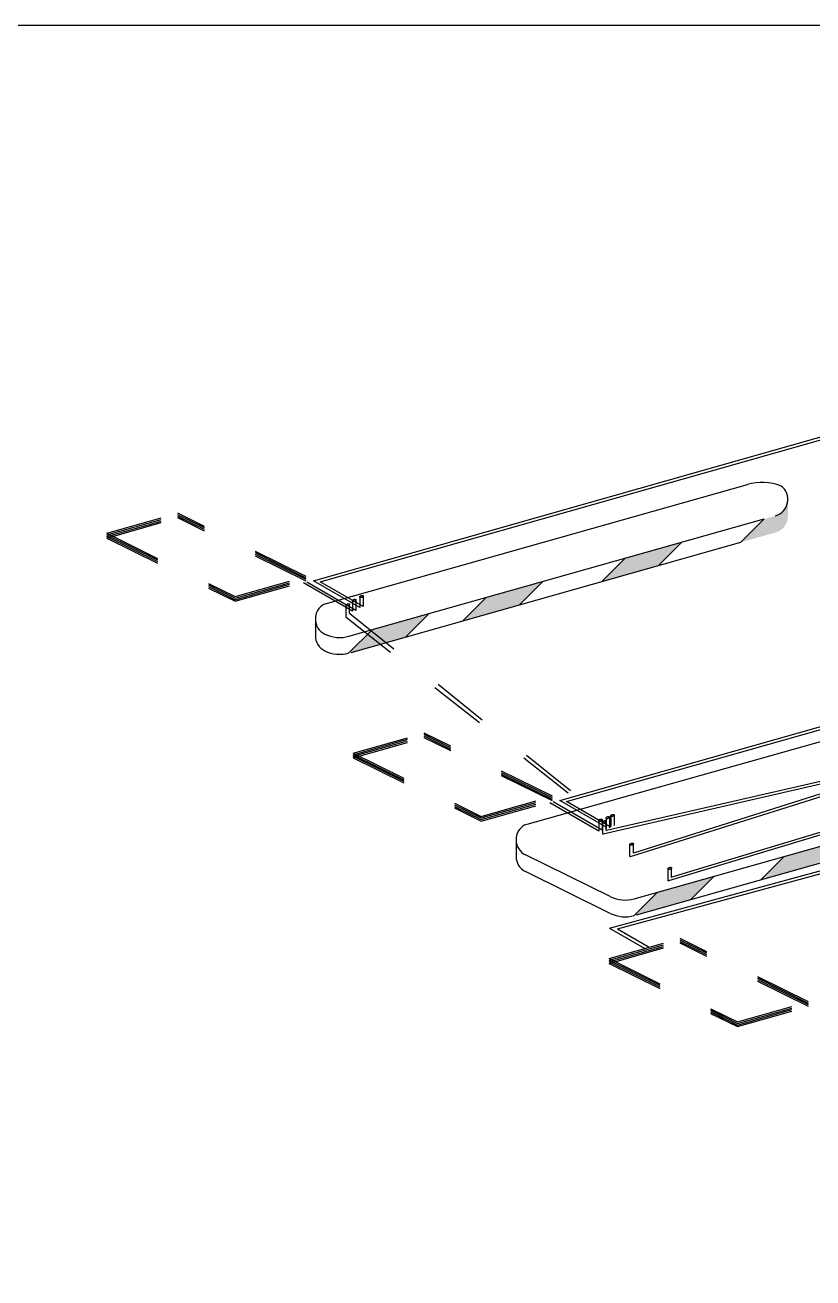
# Model space of a CAD drawing. Header units: millimetres. Extents: x 29838256 to 30236675, y -914750 to -833241.
# Drawn here: x 29951696 to 29960045, y -904691 to -891411 of the extents above; entities that cross this region are included whole.
import ezdxf

# ---------------------------------------------------------------- set-up
doc = ezdxf.new("R2010")
doc.units = ezdxf.units.MM
doc.header["$LTSCALE"] = 600
doc.header["$MEASUREMENT"] = 0
doc.linetypes.add('HIDDEN', pattern=[2, 1, -1])
doc.layers.get('0').update_dxf_attribs({"linetype": 'CONTINUOUS'})
doc.layers.add('e-con', color=1, linetype='CONTINUOUS')

msp = doc.modelspace()

# ---------------------------------------------------------------- hatches: boundary and pattern name
h = msp.add_hatch(color=2)
edge = h.paths.add_edge_path()
edge.add_line((29959503.11996641, -896671.993069437), (29959683.20191958, -896776.2515255538))
edge.add_ellipse((29959600.80793369, -896617.7128374998), major_axis=(0.06044146444797986, 178.6708730369778), ratio=0.9999999997421204, start_angle=207.4806888491182, end_angle=270.0193822341037)
edge.add_line((29959779.4788169, -896617.7128374998), (29959779.4788169, -896440.3531220489))
edge.add_ellipse((29959600.80793369, -896440.3531220484), major_axis=(-0.08552135297987604, 178.6708627926459), ratio=0.999999999742388, start_angle=195.7458674494336, end_angle=269.9725752026272, ccw=False)
edge.add_line((29959649.37634198, -896612.2961191128), (29959528.74139475, -896646.3716410876))
edge.add_line((29959528.74139475, -896646.3716410878), (29959503.11996641, -896671.9930694369))
edge = h.paths.add_edge_path()
edge.add_line((29959638.31726649, -896792.7796703906), (29959649.37634198, -896789.655834564))
edge.add_ellipse((29959600.80793369, -896617.7128374998), major_axis=(1.253971640086254, 178.6664828111126), ratio=0.9999999997455773, start_angle=196.1754163710423, end_angle=207.8225695874941)
edge.add_line((29959683.08883493, -896776.3102454619), (29959503.0413127, -896672.0717231433))
edge.add_line((29959503.0413127, -896672.0717231431), (29959476.19440469, -896698.918631157))
edge.add_line((29959476.19440469, -896698.918631157), (29959638.31726649, -896792.7796703905))
h.paths.add_polyline_path([(29959281.5611501, -896893.5518857609), (29959638.17309693, -896792.8203936897), (29959476.11575098, -896698.9972848635)])
for points in [[(29957808.40614818, -897309.671151302), (29958407.79945518, -897140.361674462), (29958654.97969984, -896893.1814297886), (29958055.58639283, -897062.4909066291)], [(29956335.25114626, -897725.7904168437), (29956934.64445326, -897556.4809400035), (29957181.82469792, -897309.3006953301), (29956582.43139091, -897478.6101721708)], [(29955127.15070829, -898066.9796637141), (29955726.54401529, -897897.6701868738), (29955973.72425994, -897650.4899422007), (29955374.33095294, -897819.7994190413)], [(29959493.15156571, -900471.7164352373), (29960092.54487271, -900302.406958397), (29960339.72511736, -900055.226713724), (29959740.33181036, -900224.5361905645)], [(29958152.48164221, -900850.4128949938), (29958751.87494921, -900681.1034181535), (29958999.05519386, -900433.9231734807), (29958399.66188686, -900603.2326503209)]]:
    msp.add_hatch(color=2).paths.add_polyline_path(points)

# ---------------------------------------------------------------- linework, layer by layer
at = {"color": 8, "ltscale": 0.5}
for p, q in [((29954752.34289678, -897300.5068882975, 1037.738433289904), (29962757.95093069, -895029.3991981042, 1037.738433289904)), ((29954824.93704763, -897312.5469817256, 1037.738433289904), (29962850.15991666, -895036.1074232821, 1037.738433289904)), ((29957362.33966173, -899630.4629357357, 1037.738433289904), (29965367.94769565, -897359.3552455424, 1037.738433289904)), ((29957434.93381258, -899642.5030291638, 1037.738433289904), (29965460.15668162, -897366.0634707203, 1037.738433289904)), ((29957888.09330081, -900983.9481936368), (29963871.16055313, -899357.5808982695)), ((29957975.41023152, -900991.9862181192), (29963943.75470398, -899369.6209916981))]:
    msp.add_line(p, q, dxfattribs=at)
at = {"color": 7}
for p, q in [((29954864.91268945, -897549.3725681833), (29959350.26701574, -896282.4031414727, -15.00835421450552)), ((29955126.93616362, -897889.6805502843), (29959528.74139475, -896646.3716410884)), ((29955150.4952147, -898060.3855857986), (29959281.5611501, -896893.5518857611)), ((29956991.92292633, -899889.938657606, -15.00835419304121), (29964155.21281268, -897866.4773490243, -15.00835421430156)), ((29958152.26709754, -900673.1137815643), (29965270.69728895, -898662.3844698528, -15.00835419294162)), ((29958175.82614863, -900843.8188170786), (29965023.51704429, -898909.5647145261, -15.00835419294162)), ((29957897.12097706, -900649.7370663597), (29956998.80028005, -900206.8699244838)), ((29957897.12097706, -900826.9304104501), (29956998.80028005, -900384.0632685742))]:
    msp.add_line(p, q, dxfattribs=at)
at = {"color": 8, "linetype": 'HIDDEN'}
for p, q in [((29952561.88835589, -896798.5901894175, 1067.755141676067), (29953315.53688257, -896585.7085367815, 1067.755141676067)), ((29952561.88835589, -896815.2262978402, 1067.755141676067), (29953315.53688257, -896602.3446452045, 1067.755141676067)), ((29952561.88835589, -896831.8624062634, 1067.755141676067), (29953315.53688257, -896618.9807536274, 1067.755141676067)), ((29952561.88835589, -896848.4985146868, 1067.755141676067), (29953315.53688257, -896635.6168620508, 1067.755141676067)), ((29952562.10286537, -896798.5901894175, 1067.755141676067), (29953315.75139205, -896585.7085367815, 1067.755141676067)), ((29952562.10286537, -896815.2262978402, 1067.755141676067), (29953315.75139205, -896602.3446452045, 1067.755141676067)), ((29952562.10286537, -896831.8624062634, 1067.755141676067), (29953315.75139205, -896618.9807536274, 1067.755141676067)), ((29952562.10286537, -896848.4985146868, 1067.755141676067), (29953315.75139205, -896635.6168620508, 1067.755141676067)), ((29954674.58048536, -897255.7095264702, 1067.755141676067), (29953315.53688257, -896585.7085367815, 1067.755141676067)), ((29954674.58048536, -897272.3456348935, 1067.755141676067), (29953315.53688257, -896602.3446452045, 1067.755141676067)), ((29954674.58048536, -897288.9817433159, 1067.755141676067), (29953315.53688257, -896618.9807536274, 1067.755141676067)), ((29954674.58048536, -897305.6178517397, 1067.755141676067), (29953315.53688257, -896635.6168620508, 1067.755141676067)), ((29954674.79499484, -897255.7095264702, 1067.755141676067), (29953315.75139205, -896585.7085367815, 1067.755141676067)), ((29954674.79499484, -897272.3456348935, 1067.755141676067), (29953315.75139205, -896602.3446452045, 1067.755141676067)), ((29954674.79499484, -897288.9817433159, 1067.755141676067), (29953315.75139205, -896618.9807536274, 1067.755141676067)), ((29954674.79499484, -897305.6178517397, 1067.755141676067), (29953315.75139205, -896635.6168620508, 1067.755141676067)), ((29952561.88835589, -896798.5901894175, 1067.755141676067), (29953920.93195868, -897468.5911791062, 1067.755141676067)), ((29952561.88835589, -896815.2262978402, 1067.755141676067), (29953920.93195868, -897485.2272875289, 1067.755141676067)), ((29952562.10286537, -896798.5901894175, 1067.755141676067), (29953921.14646816, -897468.5911791062, 1067.755141676067)), ((29952562.10286537, -896815.2262978402, 1067.755141676067), (29953921.14646816, -897485.2272875289, 1067.755141676067)), ((29952561.88835589, -896831.8624062634, 1067.755141676067), (29953920.93195868, -897501.8633959523, 1067.755141676067)), ((29952561.88835589, -896848.4985146868, 1067.755141676067), (29953920.93195868, -897518.4995043753, 1067.755141676067)), ((29952562.10286537, -896831.8624062634, 1067.755141676067), (29953921.14646816, -897501.8633959523, 1067.755141676067)), ((29952562.10286537, -896848.4985146868, 1067.755141676067), (29953921.14646816, -897518.4995043753, 1067.755141676067)), ((29953920.93195868, -897468.5911791062, 1067.755141676067), (29954674.58048536, -897255.7095264702, 1067.755141676067)), ((29953920.93195868, -897485.2272875289, 1067.755141676067), (29954674.58048536, -897272.3456348935, 1067.755141676067)), ((29953920.93195868, -897501.8633959523, 1067.755141676067), (29954674.58048536, -897288.9817433159, 1067.755141676067)), ((29953920.93195868, -897518.4995043753, 1067.755141676067), (29954674.58048536, -897305.6178517397, 1067.755141676067)), ((29953921.14646816, -897468.5911791062, 1067.755141676067), (29954674.79499484, -897255.7095264702, 1067.755141676067)), ((29953921.14646816, -897485.2272875289, 1067.755141676067), (29954674.79499484, -897272.3456348935, 1067.755141676067)), ((29953921.14646816, -897501.8633959523, 1067.755141676067), (29954674.79499484, -897288.9817433159, 1067.755141676067)), ((29953921.14646816, -897518.4995043753, 1067.755141676067), (29954674.79499484, -897305.6178517397, 1067.755141676067)), ((29955165.02666785, -897625.1615314501), (29954582.9481324, -897288.1671332485)), ((29955201, -897616), (29954655.54228326, -897300.2072266766)), ((29955243.17195123, -897584.6723947556), (29954752.34289678, -897300.5068882975)), ((29955279.14528338, -897575.5108633088), (29954824.93704763, -897312.5469817256)), ((29955243.92247023, -897474.9241010082), (29955243.92247023, -897584.2396821167)), ((29955279.89580238, -897465.762569558), (29955279.89580238, -897575.0781506667)), ((29955098.81282545, -897687.0296693108), (29955098.81282545, -897562.9007239264)), ((29955134.7861576, -897647.817840341), (29955134.7861576, -897553.7391924761)), ((29955165.77718685, -897515.4132377023), (29955165.77718685, -897624.7288188109)), ((29955201.75051901, -897506.2517062521), (29955201.75051901, -897615.5672873608)), ((29955098.81282545, -897687.0296693108), (29957901.56236674, -899905.4166106384)), ((29955137.2861576, -897647.817840341), (29957937.53569889, -899896.2550791884)), ((29955171.88512085, -899128.5462368557, 1067.755141676067), (29955925.53364752, -898915.6645842197, 1067.755141676067)), ((29955171.88512085, -899145.1823452784, 1067.755141676067), (29955925.53364752, -898932.3006926427, 1067.755141676067)), ((29955172.09963032, -899128.5462368557, 1067.755141676067), (29955925.748157, -898915.6645842197, 1067.755141676067)), ((29955172.09963032, -899145.1823452784, 1067.755141676067), (29955925.748157, -898932.3006926427, 1067.755141676067)), ((29957284.57725032, -899585.6655739084, 1067.755141676067), (29955925.53364752, -898915.6645842197, 1067.755141676067)), ((29957284.57725032, -899602.3016823317, 1067.755141676067), (29955925.53364752, -898932.3006926427, 1067.755141676067)), ((29957284.7917598, -899585.6655739084, 1067.755141676067), (29955925.748157, -898915.6645842197, 1067.755141676067)), ((29957284.7917598, -899602.3016823317, 1067.755141676067), (29955925.748157, -898932.3006926427, 1067.755141676067)), ((29955171.88512085, -899161.8184537016, 1067.755141676067), (29955925.53364752, -898948.9368010656, 1067.755141676067)), ((29955171.88512085, -899178.454562125, 1067.755141676067), (29955925.53364752, -898965.572909489, 1067.755141676067)), ((29955172.09963032, -899161.8184537016, 1067.755141676067), (29955925.748157, -898948.9368010656, 1067.755141676067)), ((29955172.09963032, -899178.454562125, 1067.755141676067), (29955925.748157, -898965.572909489, 1067.755141676067)), ((29957284.57725032, -899618.9377907541, 1067.755141676067), (29955925.53364752, -898948.9368010656, 1067.755141676067)), ((29957284.57725032, -899635.573899178, 1067.755141676067), (29955925.53364752, -898965.572909489, 1067.755141676067)), ((29957284.7917598, -899618.9377907541, 1067.755141676067), (29955925.748157, -898948.9368010656, 1067.755141676067)), ((29957284.7917598, -899635.573899178, 1067.755141676067), (29955925.748157, -898965.572909489, 1067.755141676067)), ((29955171.88512085, -899128.5462368557, 1067.755141676067), (29956530.92872364, -899798.5472265444, 1067.755141676067)), ((29955171.88512085, -899145.1823452784, 1067.755141676067), (29956530.92872364, -899815.1833349671, 1067.755141676067)), ((29955171.88512085, -899161.8184537016, 1067.755141676067), (29956530.92872364, -899831.8194433905, 1067.755141676067)), ((29955171.88512085, -899178.454562125, 1067.755141676067), (29956530.92872364, -899848.4555518135, 1067.755141676067)), ((29955172.09963032, -899128.5462368557, 1067.755141676067), (29956531.14323312, -899798.5472265444, 1067.755141676067)), ((29955172.09963032, -899145.1823452784, 1067.755141676067), (29956531.14323312, -899815.1833349671, 1067.755141676067)), ((29955172.09963032, -899161.8184537016, 1067.755141676067), (29956531.14323312, -899831.8194433905, 1067.755141676067)), ((29955172.09963032, -899178.454562125, 1067.755141676067), (29956531.14323312, -899848.4555518135, 1067.755141676067)), ((29956530.92872364, -899798.5472265444, 1067.755141676067), (29957284.57725032, -899585.6655739084, 1067.755141676067)), ((29956530.92872364, -899815.1833349671, 1067.755141676067), (29957284.57725032, -899602.3016823317, 1067.755141676067)), ((29956531.14323312, -899798.5472265444, 1067.755141676067), (29957284.7917598, -899585.6655739084, 1067.755141676067)), ((29956531.14323312, -899815.1833349671, 1067.755141676067), (29957284.7917598, -899602.3016823317, 1067.755141676067)), ((29956530.92872364, -899831.8194433905, 1067.755141676067), (29957284.57725032, -899618.9377907541, 1067.755141676067)), ((29956530.92872364, -899848.4555518135, 1067.755141676067), (29957284.57725032, -899635.573899178, 1067.755141676067)), ((29956531.14323312, -899831.8194433905, 1067.755141676067), (29957284.7917598, -899618.9377907541, 1067.755141676067)), ((29956531.14323312, -899848.4555518135, 1067.755141676067), (29957284.7917598, -899635.573899178, 1067.755141676067)), ((29957775.0234328, -899955.1175788883), (29957192.94489736, -899618.1231806867)), ((29957810.99676495, -899945.9560474382), (29957265.53904821, -899630.1632741148)), ((29957853.16871618, -899914.6284421938), (29957362.33966173, -899630.4629357357)), ((29957889.14204834, -899905.466910747), (29957434.93381258, -899642.5030291638)), ((29957775.77395181, -899845.3692851405), (29957775.77395181, -899954.6848662491)), ((29957811.74728396, -899836.2077536903), (29957811.74728396, -899945.523334799)), ((29957818.39939665, -899984.5097642774), (29957818.39939664, -899860.380818893)), ((29957853.16871618, -899818.7090401895), (29957853.16871618, -899928.024621298)), ((29957854.3727288, -899945.2979353076), (29957854.3727288, -899851.2192874427)), ((29957889.14204833, -899809.5475087393), (29957889.14204833, -899918.863089848)), ((29957902.16871618, -899795.7090401895), (29957902.16871618, -899905.024621298)), ((29957938.14204833, -899786.5475087393), (29957938.14204833, -899895.863089848)), ((29958106.11889258, -900223.931065736), (29958106.11889258, -900099.8021203516)), ((29958142.09222473, -900184.7192367662), (29958142.09222473, -900090.6405889012)), ((29958510.11889258, -900480.931065736), (29958510.11889258, -900356.8021203516)), ((29958546.09222473, -900441.7192367662), (29958546.09222473, -900347.6405889012)), ((29957888.09330081, -900983.9481936367), (29958262.13544138, -901200.499910286)), ((29957975.41023152, -900991.986218119), (29958311.48907753, -901186.5590834208)), ((29958051.33636572, -901036.0678477205), (29958311.34490797, -901186.5998067193)), ((29957885.16700848, -901306.9814599031), (29958638.81553516, -901094.0998072671)), ((29957885.16700848, -901323.6175683258), (29958638.81553516, -901110.73591569)), ((29957885.16700848, -901340.2536767488), (29958638.81553516, -901127.3720241128)), ((29957885.16700848, -901356.8897851724), (29958638.81553516, -901144.0081325364)), ((29957885.38151796, -901306.9814599031), (29958639.03004463, -901094.0998072671)), ((29957885.38151796, -901323.6175683258), (29958639.03004463, -901110.73591569)), ((29957885.38151796, -901340.2536767488), (29958639.03004463, -901127.3720241128)), ((29957885.38151796, -901356.8897851724), (29958639.03004463, -901144.0081325364)), ((29959997.85913795, -901764.1007969559), (29958638.81553516, -901094.0998072671)), ((29959997.85913795, -901780.7369053792), (29958638.81553516, -901110.73591569)), ((29959997.85913795, -901797.3730138016), (29958638.81553516, -901127.3720241128)), ((29959997.85913795, -901814.0091222252), (29958638.81553516, -901144.0081325364)), ((29959998.07364743, -901764.1007969559), (29958639.03004463, -901094.0998072671)), ((29959998.07364743, -901780.7369053792), (29958639.03004463, -901110.73591569)), ((29959998.07364743, -901797.3730138016), (29958639.03004463, -901127.3720241128)), ((29959998.07364743, -901814.0091222252), (29958639.03004463, -901144.0081325364)), ((29957885.16700848, -901306.9814599031), (29959244.21061127, -901976.9824495919)), ((29957885.16700848, -901323.6175683258), (29959244.21061127, -901993.6185580146)), ((29957885.38151796, -901306.9814599031), (29959244.42512075, -901976.9824495919)), ((29957885.38151796, -901323.6175683258), (29959244.42512075, -901993.6185580146)), ((29957885.16700848, -901340.2536767488), (29959244.21061127, -902010.2546664377)), ((29957885.16700848, -901356.8897851724), (29959244.21061127, -902026.8907748609)), ((29957885.38151796, -901340.2536767488), (29959244.42512075, -902010.2546664377)), ((29957885.38151796, -901356.8897851724), (29959244.42512075, -902026.8907748609)), ((29959244.21061127, -901976.9824495919), (29959997.85913795, -901764.1007969559)), ((29959244.21061127, -901993.6185580146), (29959997.85913795, -901780.7369053792)), ((29959244.21061127, -902010.2546664377), (29959997.85913795, -901797.3730138016)), ((29959244.21061127, -902026.8907748609), (29959997.85913795, -901814.0091222252)), ((29959244.42512075, -901976.9824495919), (29959998.07364743, -901764.1007969559)), ((29959244.42512075, -901993.6185580146), (29959998.07364743, -901780.7369053792)), ((29959244.42512075, -902010.2546664377), (29959998.07364743, -901797.3730138016)), ((29959244.42512075, -902026.8907748609), (29959998.07364743, -901814.0091222252))]:
    msp.add_line(p, q, dxfattribs=at)
at = {"color": 2}
for p, q in [((29959281.5611501, -896893.5518857612), (29959528.82580185, -896646.2872339869)), ((29958407.79945518, -897140.3616744621), (29958655.06410694, -896893.0970226882)), ((29957808.40614818, -897309.6711513024), (29958055.67079993, -897062.4064995286)), ((29956934.64445326, -897556.4809400036), (29957181.90910501, -897309.2162882298)), ((29956335.25114626, -897725.790416844), (29956582.51579801, -897478.5257650701)), ((29955726.54401529, -897897.6701868738), (29955973.80866704, -897650.4055350993)), ((29955127.15070829, -898066.9796637141), (29955374.41536004, -897819.71501194)), ((29959493.15156571, -900471.7164352373), (29959740.41621746, -900224.4517834632)), ((29958751.87494921, -900681.1034181538), (29958999.13960096, -900433.8387663796)), ((29958152.48164221, -900850.4128949938), (29958399.74629396, -900603.1482432198))]:
    msp.add_line(p, q, dxfattribs=at)
for p, q in [((29954772.123812, -897706.0491956518), (29954772.123812, -897883.2425397424)), ((29956899.13404891, -900046.6152850554), (29956899.13404891, -900223.808629146))]:
    msp.add_line(p, q)
at = {"color": 8, "ltscale": 2}
for p, q in [((29964246.9733501, -898748.8815121009), (29958513.2985086, -900483.3369173665)), ((29964211, -898730), (29958549.2718228, -900444.1250934679)), ((29961692.68949275, -899070.1023704401), (29957857.55232687, -899947.7037920093)), ((29961728.66284286, -899088.9838825411), (29957821.57901266, -899986.9156159079)), ((29961684.21132594, -899099.1997953221), (29958109.2985086, -900226.3369173665)), ((29961648.23797584, -899080.3182832212), (29958145.2718228, -900187.1250934679))]:
    msp.add_line(p, q, dxfattribs=at)
at = {"color": 7}
for centre, radius, start, end in [((29959506.55338465, -896835.6917413337, -15.00835421450552), 574.938, 69.54878377163635, 105.7732922699194), ((29959600.80793369, -896440.3531220484, -15.00835419294162), 178.6708832141418, 285.7732922662366, 53.35750344077606), ((29954950.79469521, -897706.0491956518), 178.6708832141418, 118.7292695434166, 243.7569573674278), ((29955029.79934722, -897545.7945561896), 357.3417664282836, 243.7569573674278, 285.7732922662366), ((29955030.01389189, -897723.0936696193), 357.3417664282836, 243.7569573674278, 285.7732922662366), ((29957077.80493213, -900046.6152850554), 178.6708832141418, 118.7292695434197, 243.756957367425), ((29958055.13028115, -900329.2277874689), 357.3417664282836, 243.756957367425, 285.7732922662384), ((29958055.34482582, -900506.5269008987), 357.3417664282836, 243.756957367425, 285.7732922662384)]:
    msp.add_arc(centre, radius, start, end, dxfattribs=at)
at = {"color": 8, "linetype": 'HIDDEN'}
for centre, radius, start, end in [((29955243.42247023, -897584.2396821167), 0.5, 239.9313019626826, 0), ((29955279.39580238, -897575.0781506667), 0.5, 239.9313019626826, 0), ((29955101.31282545, -897687.0296693108), 2.5, 180, 285.7741683680698), ((29955137.2861576, -897647.817840341), 2.5, 180, 285.773740956265), ((29955165.27718685, -897624.7288188109), 0.5, 239.9313019626826, 0), ((29955201.25051901, -897615.5672873608), 0.5, 239.9313019626826, 0), ((29957775.27395181, -899954.6848662491), 0.5, 239.9313019626793, 0), ((29957811.24728396, -899945.523334799), 0.5, 239.9313019626793, 0), ((29957820.89939665, -899984.5097642774), 2.5, 180, 285.7741683680698), ((29957852.66871618, -899928.024621298), 0.5, 239.9313019626795, 0), ((29957856.8727288, -899945.2979353076), 2.5, 180, 285.7737409562632), ((29957888.64204833, -899918.863089848), 0.5, 239.9313019626795, 0), ((29957901.66871618, -899905.024621298), 0.5, 239.9313019626795, 0), ((29957937.64204833, -899895.863089848), 0.5, 239.9313019626795, 0), ((29958108.61889258, -900223.931065736), 2.5, 180, 285.7741683680696), ((29958144.59222473, -900184.7192367662), 2.5, 180, 285.7737409562645), ((29958512.61889258, -900480.931065736), 2.5, 180, 285.7741683680698), ((29958548.59222473, -900441.7192367662), 2.5, 180, 285.7737409562632)]:
    msp.add_arc(centre, radius, start, end, dxfattribs=at)
for centre, end in [((29954950.79469521, -897883.2425397424), 243.7569573674278), ((29957077.80493213, -900223.808629146), 243.756957367425)]:
    msp.add_arc(centre, 178.6708832141418, 180, end)
for centre, major_axis in [((29955261.88199724, -897468.3060774122), (17.95952700703708, 6.618023596025209)), ((29955116.77235245, -897556.2827003304), (-17.95952700703708, -6.618023596025209)), ((29955183.73671386, -897508.7952141063), (17.95952700703708, 6.618023596025209)), ((29957793.73347881, -899838.7512615445), (17.95952700703708, 6.618023596025209)), ((29957836.35892365, -899853.762795297), (-17.95952700703708, -6.618023596025209)), ((29957871.12824319, -899812.0910165935), (17.95952700703708, 6.618023596025209)), ((29957920.12824319, -899789.0910165935), (17.95952700703708, 6.618023596025209)), ((29958124.07841958, -900093.1840967556), (-17.95952700703708, -6.618023596025209)), ((29958528.07841958, -900350.1840967556), (-17.95952700703708, -6.618023596025209))]:
    msp.add_ellipse(centre, major_axis=major_axis, ratio=0.5425936947700402, dxfattribs=at)
at = {"layer": 'e-con'}
msp.add_lwpolyline([(29932527, -891411), (29970865, -891411), (29970865, -914750), (29932527, -914750)], close=True, dxfattribs=at)

doc.saveas('drawing.dxf')
